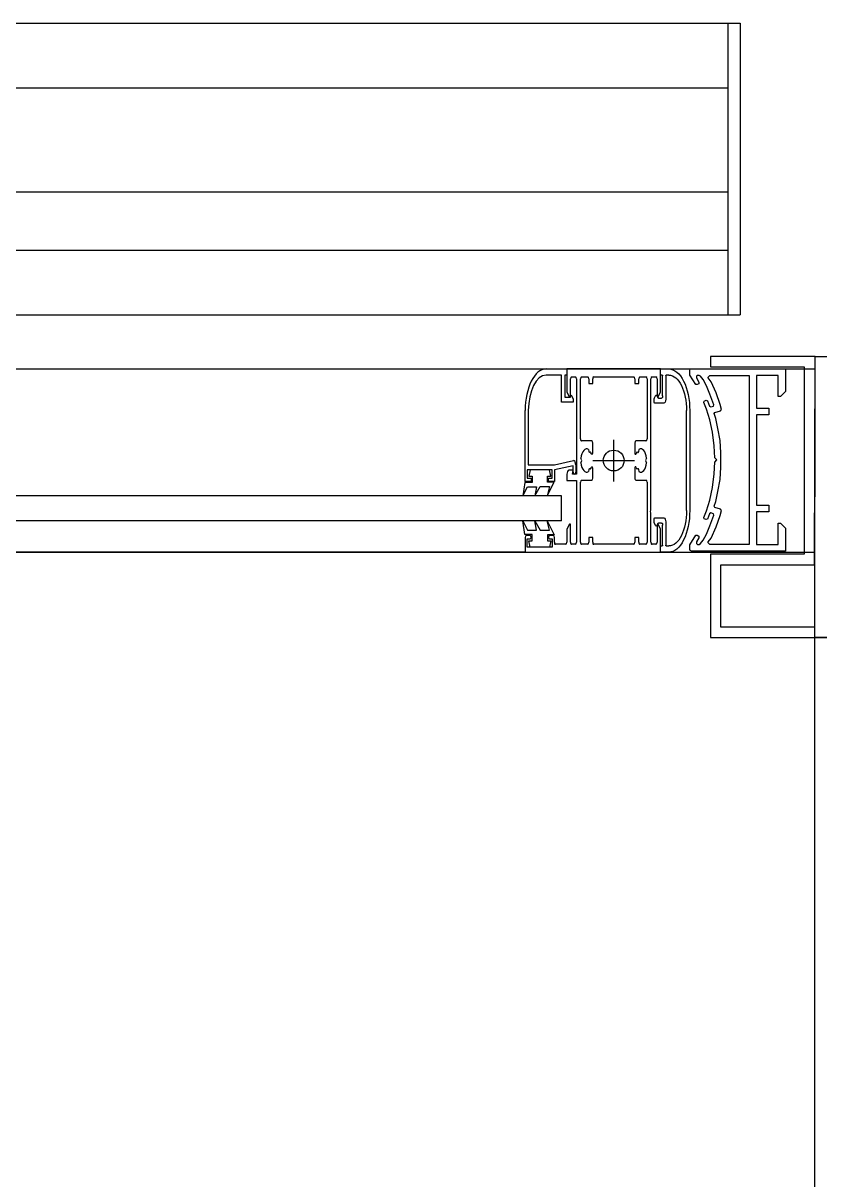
# Model space of a CAD drawing. Header units: millimetres. Extents: x 1478096 to 1808313, y 619971 to 762366.
# Drawn here: x 1620285 to 1621050, y 648525 to 649636 of the extents above; entities that cross this region are included whole.
import ezdxf

# ---------------------------------------------------------------- set-up
doc = ezdxf.new("R2010")
doc.units = ezdxf.units.MM
doc.header["$LTSCALE"] = 10
doc.layers.add('DC-ARQ-CARPINTERIAS', color=7, linetype='Continuous')
doc.layers.add('DC-ARQ-MURO SUPERBOARD', color=2, linetype='Continuous')

# ---------------------------------------------------------------- blocks, each defined once
blk = doc.blocks.new('*E4')
blk.add_lwpolyline([(0.056, 0.088), (0.056, 0.136, 0.414214), (0.016, 0.176), (0.0008, 0.176, 0.414214), (0, 0.1752), (0, 0.1708, 0.414214), (0.0008, 0.17), (0.0032, 0.17, -0.414214), (0.004, 0.1692), (0.004, 0.15, -0.414214), (0.002, 0.148), (-0.0043, 0.148, -0.198912), (-0.0048, 0.1482), (-0.0069, 0.1503, 0.414214), (-0.0097, 0.1503), (-0.0118, 0.1482, 0.198912), (-0.012, 0.1477), (-0.012, 0.1438, 0.414214), (-0.0112, 0.143), (0.006, 0.143, 0.414214), (0.01, 0.147), (0.01, 0.1692, -0.414214), (0.0108, 0.17), (0.016, 0.17, -0.414214), (0.05, 0.136), (0.05, 0.088), (0.05, 0.04, -0.414214), (0.016, 0.006), (0.0108, 0.006, -0.414214), (0.01, 0.0068), (0.01, 0.029, 0.414214), (0.006, 0.033), (-0.0112, 0.033, 0.414214), (-0.012, 0.0322), (-0.012, 0.0283, 0.198912), (-0.0118, 0.0278), (-0.0097, 0.0257, 0.414214), (-0.0069, 0.0257), (-0.0048, 0.0278, -0.198912), (-0.0043, 0.028), (0.002, 0.028, -0.414214), (0.004, 0.026), (0.004, 0.0068, -0.414214), (0.0032, 0.006), (0.0008, 0.006, 0.414214), (0, 0.0052), (0, 0.0008, 0.414214), (0.0008, 0), (0.016, 0, 0.414214), (0.056, 0.04)], format="xyb", close=True)
blk = doc.blocks.new('PUERTAS AUTO.')
at = {"layer": 'DC-ARQ-CARPINTERIAS', "ltscale": 200}
for p, q in [((1550.8755, 727.2771), (1550.9752, 727.2771)), ((1550.9752, 727.2771), (1550.9751, 727.0071)), ((1551.0755, 727.2771), (1550.9752, 727.2771)), ((1550.9752, 727.2771), (1550.9752, 727.2771)), ((1550.9752, 727.2771), (1550.9752, 727.2671)), ((1551.0755, 727.1971), (1551.0755, 727.2771)), ((1550.9752, 727.2671), (1551.0655, 727.2671)), ((1551.0655, 727.2671), (1551.0655, 727.2071)), ((1550.9755, 727.2071), (1550.9751, 727.0071)), ((1551.0655, 727.2071), (1550.9755, 727.2071)), ((1550.9757, 727.1955), (1556.5254, 727.1955)), ((1550.9855, 727.0171), (1550.9855, 727.1971)), ((1550.9855, 727.1971), (1551.0755, 727.1971)), ((1551.0033, 727.1721), (1551.0033, 727.194)), ((1551.0033, 727.194), (1551.0937, 727.194)), ((1551.0937, 727.194), (1551.095, 727.1936)), ((1551.095, 727.1936), (1551.0954, 727.1924)), ((1551.0954, 727.1924), (1551.0954, 727.188)), ((1551.1234, 727.1951), (1551.1234, 727.1731)), ((1551.2534, 727.1951), (1551.1234, 727.1951)), ((1551.2534, 727.1811), (1551.2534, 727.1951)), ((1551.2534, 727.1951), (1552.6085, 727.1951)), ((1551.0314, 727.1876), (1551.0104, 727.1876)), ((1551.0104, 727.1876), (1551.0104, 727.1673)), ((1551.0314, 727.1562), (1551.0314, 727.1876)), ((1551.0382, 727.1876), (1551.0762, 727.1876)), ((1551.0382, 727.1065), (1551.0382, 727.1876)), ((1551.0749, 727.1816), (1551.07, 727.1709)), ((1551.0778, 727.1852), (1551.0749, 727.1816)), ((1551.0762, 727.1876), (1551.0778, 727.186)), ((1551.0778, 727.186), (1551.0778, 727.1852)), ((1551.0826, 727.1836), (1551.0793, 727.1777)), ((1551.0851, 727.1868), (1551.0826, 727.1836)), ((1551.0863, 727.1876), (1551.0851, 727.1868)), ((1551.088, 727.1876), (1551.0863, 727.1876)), ((1551.0867, 727.1813), (1551.0888, 727.1852)), ((1551.0867, 727.1797), (1551.0867, 727.1813)), ((1551.0884, 727.1789), (1551.0867, 727.1797)), ((1551.0888, 727.1868), (1551.088, 727.1876)), ((1551.0888, 727.1852), (1551.0888, 727.1868)), ((1551.0954, 727.188), (1551.0896, 727.1789)), ((1551.1268, 727.1683), (1551.1268, 727.1855)), ((1551.1278, 727.1875), (1551.1316, 727.1875)), ((1551.1326, 727.1855), (1551.1326, 727.1573)), ((1551.1364, 727.1279), (1551.1364, 727.1855)), ((1551.1374, 727.1875), (1551.1434, 727.1875)), ((1551.1444, 727.1855), (1551.1444, 727.1811)), ((1551.1444, 727.1811), (1551.1482, 727.1811)), ((1551.1482, 727.1811), (1551.1482, 727.1855)), ((1551.1492, 727.1875), (1551.1876, 727.1875)), ((1551.1886, 727.1855), (1551.1886, 727.1811)), ((1551.1886, 727.1811), (1551.1924, 727.1811)), ((1551.1924, 727.1811), (1551.1924, 727.1855)), ((1551.1934, 727.1875), (1551.1994, 727.1875)), ((1551.2004, 727.1855), (1551.2004, 727.1279)), ((1551.2042, 727.1263), (1551.2042, 727.1855)), ((1551.2052, 727.1875), (1551.209, 727.1875)), ((1551.21, 727.1855), (1551.21, 727.1683)), ((1551.2134, 727.1731), (1551.2134, 727.1855)), ((1551.2144, 727.1875), (1551.2244, 727.1875)), ((1551.2254, 727.1855), (1551.2254, 727.1811)), ((1551.2274, 727.1823), (1551.2274, 727.1903)), ((1551.2274, 727.1903), (1551.2514, 727.1903)), ((1551.2302, 727.1823), (1551.2274, 727.1823)), ((1551.2287, 727.1841), (1551.2301, 727.1903)), ((1551.2321, 727.1841), (1551.2287, 727.1841)), ((1551.2301, 727.1903), (1551.2486, 727.1903)), ((1551.2301, 727.1903), (1551.2301, 727.1903)), ((1551.2321, 727.1785), (1551.2321, 727.1841)), ((1551.2487, 727.1841), (1551.2468, 727.1841)), ((1551.2468, 727.1841), (1551.2468, 727.1781)), ((1551.2486, 727.1903), (1551.25, 727.1841)), ((1551.2514, 727.1823), (1551.2486, 727.1823)), ((1551.25, 727.1841), (1551.2487, 727.1841)), ((1551.2514, 727.1903), (1551.2514, 727.1823)), ((1551.0083, 727.1673), (1551.0033, 727.1721)), ((1551.07, 727.1709), (1551.0662, 727.1598)), ((1551.076, 727.1697), (1551.0723, 727.1594)), ((1551.0793, 727.1777), (1551.076, 727.1697)), ((1551.0896, 727.1789), (1551.0884, 727.1789)), ((1551.1234, 727.1731), (1551.1258, 727.1683)), ((1551.211, 727.1683), (1551.2134, 727.1731)), ((1551.2322, 727.1651), (1551.2257, 727.1785)), ((1551.2257, 727.1785), (1551.2321, 727.1785)), ((1551.2264, 727.1791), (1551.2302, 727.1791)), ((1551.2391, 727.1741), (1551.2301, 727.1741)), ((1551.2301, 727.1741), (1551.2322, 727.1651)), ((1551.2443, 727.1651), (1551.2391, 727.1741)), ((1551.2513, 727.1738), (1551.2424, 727.1738)), ((1551.2424, 727.1738), (1551.2443, 727.1651)), ((1551.2468, 727.1781), (1551.2522, 727.1781)), ((1551.2486, 727.1791), (1551.2524, 727.1791)), ((1551.2557, 727.1651), (1551.2513, 727.1738)), ((1551.2522, 727.1781), (1551.2521, 727.1781)), ((1551.2521, 727.1781), (1551.2537, 727.1781)), ((1551.2537, 727.1781), (1551.2557, 727.1651)), ((1551.0104, 727.1673), (1551.0083, 727.1673)), ((1551.0662, 727.1598), (1551.065, 727.155)), ((1551.0723, 727.1594), (1551.0727, 727.1582)), ((1551.0727, 727.1582), (1551.0752, 727.1574)), ((1551.0752, 727.1574), (1551.0764, 727.1582)), ((1551.0764, 727.1582), (1551.0785, 727.1634)), ((1551.0785, 727.1634), (1551.0797, 727.1638)), ((1551.0818, 727.1618), (1551.0793, 727.1554)), ((1551.0797, 727.1638), (1551.0814, 727.163)), ((1551.0814, 727.163), (1551.0818, 727.1618)), ((1551.1258, 727.1683), (1551.1268, 727.1683)), ((1551.1326, 727.1573), (1551.1332, 727.1561)), ((1551.21, 727.1683), (1551.211, 727.1683)), ((1551.2185, 727.1651), (1551.2185, 727.1411)), ((1551.2185, 727.1651), (1552.6419, 727.1651)), ((1551.0194, 727.1498), (1551.0194, 727.1562)), ((1551.0194, 727.1562), (1551.0314, 727.1562)), ((1551.0314, 727.1498), (1551.0194, 727.1498)), ((1551.0314, 727.1065), (1551.0314, 727.1498)), ((1551.065, 727.155), (1551.0658, 727.1538)), ((1551.0658, 727.1538), (1551.0712, 727.1522)), ((1551.0704, 727.1463), (1551.0683, 727.1367)), ((1551.072, 727.151), (1551.0704, 727.1463)), ((1551.0712, 727.1522), (1551.072, 727.151)), ((1551.0793, 727.1554), (1551.076, 727.1451)), ((1551.1332, 727.1561), (1551.1326, 727.1549)), ((1551.1326, 727.1549), (1551.1326, 727.1203)), ((1551.0683, 727.1367), (1551.0662, 727.1252)), ((1551.076, 727.1451), (1551.0735, 727.1331)), ((1551.2185, 727.1411), (1552.6419, 727.1411)), ((1551.2322, 727.1411), (1551.2257, 727.1277)), ((1551.2301, 727.1321), (1551.2322, 727.1411)), ((1551.2443, 727.1411), (1551.2391, 727.1321)), ((1551.2424, 727.1324), (1551.2443, 727.1411)), ((1551.2557, 727.1411), (1551.2513, 727.1324)), ((1551.2537, 727.1281), (1551.2557, 727.1411)), ((1551.0662, 727.1252), (1551.0654, 727.1133)), ((1551.0735, 727.1331), (1551.0719, 727.12)), ((1551.1472, 727.1259), (1551.1374, 727.1259)), ((1551.1684, 727.1271), (1551.1684, 727.0871)), ((1551.1994, 727.1259), (1551.1896, 727.1259)), ((1551.2134, 727.1263), (1551.2042, 727.1263)), ((1551.2134, 727.1203), (1551.2134, 727.1263)), ((1551.2254, 727.1161), (1551.2254, 727.1271)), ((1551.2254, 727.1271), (1551.231, 727.1271)), ((1551.2257, 727.1277), (1551.2321, 727.1277)), ((1551.2391, 727.1321), (1551.2301, 727.1321)), ((1551.231, 727.1271), (1551.231, 727.1239)), ((1551.2321, 727.1277), (1551.2321, 727.1221)), ((1551.2513, 727.1324), (1551.2424, 727.1324)), ((1551.2468, 727.1281), (1551.2522, 727.1281)), ((1551.2468, 727.1221), (1551.2468, 727.1281)), ((1551.2478, 727.1271), (1551.2534, 727.1271)), ((1551.2478, 727.1239), (1551.2478, 727.1271)), ((1551.2522, 727.1281), (1551.2521, 727.1281)), ((1551.2521, 727.1281), (1551.2537, 727.1281)), ((1551.2534, 727.1271), (1551.2534, 727.0591)), ((1551.0654, 727.1133), (1551.0654, 727.1065)), ((1551.0719, 727.12), (1551.0714, 727.1085)), ((1551.1326, 727.1203), (1551.1326, 727.0287)), ((1551.1441, 727.1177), (1551.1444, 727.1158)), ((1551.1451, 727.1149), (1551.1461, 727.1155)), ((1551.1482, 727.1145), (1551.1482, 727.1239)), ((1551.1886, 727.1239), (1551.1886, 727.1145)), ((1551.1907, 727.1155), (1551.1916, 727.1149)), ((1551.1924, 727.1158), (1551.1926, 727.1177)), ((1551.2042, 727.1203), (1551.208, 727.1203)), ((1551.2042, 727.0287), (1551.2042, 727.1203)), ((1551.2049, 727.1111), (1551.2049, 727.1181)), ((1551.2059, 727.1201), (1551.2064, 727.1201)), ((1551.208, 727.1203), (1551.2074, 727.1163)), ((1551.2074, 727.1181), (1551.2074, 727.1122)), ((1551.2074, 727.1163), (1551.2114, 727.1163)), ((1551.2074, 727.1122), (1551.2254, 727.1161)), ((1551.2274, 727.1239), (1551.2274, 727.1159)), ((1551.231, 727.1239), (1551.2274, 727.1239)), ((1551.2274, 727.1159), (1551.2514, 727.1159)), ((1551.2321, 727.1221), (1551.2287, 727.1221)), ((1551.2287, 727.1221), (1551.2301, 727.1159)), ((1551.2301, 727.1159), (1551.2486, 727.1159)), ((1551.2301, 727.1159), (1551.2301, 727.1159)), ((1551.2487, 727.1221), (1551.2468, 727.1221)), ((1551.2514, 727.1239), (1551.2478, 727.1239)), ((1551.2486, 727.1159), (1551.25, 727.1221)), ((1551.25, 727.1221), (1551.2487, 727.1221)), ((1551.2514, 727.1159), (1551.2514, 727.1239)), ((1551.0314, 727.0632), (1551.0314, 727.1065)), ((1551.0382, 727.0254), (1551.0382, 727.1065)), ((1551.0654, 727.1065), (1551.0654, 727.0997)), ((1551.0714, 727.1085), (1551.0694, 727.1065)), ((1551.0694, 727.1065), (1551.0714, 727.1045)), ((1551.0714, 727.1045), (1551.0719, 727.093)), ((1551.1376, 727.1079), (1551.1369, 727.1094)), ((1551.1369, 727.1048), (1551.1376, 727.1062)), ((1551.1884, 727.1071), (1551.1484, 727.1071)), ((1551.1999, 727.1094), (1551.1992, 727.1079)), ((1551.1992, 727.1062), (1551.1999, 727.1048)), ((1551.2254, 727.1111), (1551.2071, 727.1071)), ((1551.2504, 727.1111), (1551.2254, 727.1111)), ((1551.2504, 727.0591), (1551.2504, 727.1111)), ((1551.0654, 727.0997), (1551.0662, 727.0878)), ((1551.0719, 727.093), (1551.0735, 727.0799)), ((1551.1444, 727.0984), (1551.1441, 727.0965)), ((1551.1461, 727.0987), (1551.1451, 727.0992)), ((1551.1482, 727.0903), (1551.1482, 727.0997)), ((1551.1886, 727.0997), (1551.1886, 727.0903)), ((1551.1916, 727.0992), (1551.1907, 727.0987)), ((1551.1926, 727.0965), (1551.1924, 727.0984)), ((1551.0662, 727.0878), (1551.0683, 727.0763)), ((1551.0735, 727.0799), (1551.076, 727.0679)), ((1551.1364, 727.0287), (1551.1364, 727.0863)), ((1551.1374, 727.0883), (1551.1472, 727.0883)), ((1551.1896, 727.0883), (1551.1994, 727.0883)), ((1551.2004, 727.0863), (1551.2004, 727.0287)), ((1551.0683, 727.0763), (1551.0704, 727.0667)), ((1551.0194, 727.0568), (1551.0194, 727.0632)), ((1551.0194, 727.0632), (1551.0314, 727.0632)), ((1551.0658, 727.0592), (1551.065, 727.058)), ((1551.065, 727.058), (1551.0662, 727.0532)), ((1551.0712, 727.0608), (1551.0658, 727.0592)), ((1551.0704, 727.0667), (1551.072, 727.062)), ((1551.072, 727.062), (1551.0712, 727.0608)), ((1551.076, 727.0679), (1551.0793, 727.0576)), ((1551.0793, 727.0576), (1551.0818, 727.0512)), ((1551.0314, 727.0568), (1551.0194, 727.0568)), ((1551.0314, 727.0254), (1551.0314, 727.0568)), ((1551.0662, 727.0532), (1551.07, 727.0421)), ((1551.0727, 727.0548), (1551.0723, 727.0536)), ((1551.0723, 727.0536), (1551.076, 727.0433)), ((1551.0752, 727.0556), (1551.0727, 727.0548)), ((1551.0764, 727.0548), (1551.0752, 727.0556)), ((1551.0785, 727.0496), (1551.0764, 727.0548)), ((1551.0797, 727.0492), (1551.0785, 727.0496)), ((1551.0814, 727.05), (1551.0797, 727.0492)), ((1551.0818, 727.0512), (1551.0814, 727.05)), ((1551.2074, 727.0511), (1551.2184, 727.0511)), ((1551.2074, 727.0481), (1551.2074, 727.0511)), ((1551.2094, 727.0441), (1551.2074, 727.0481)), ((1551.2104, 727.0463), (1551.2094, 727.0441)), ((1551.211, 727.0463), (1551.21, 727.0463)), ((1551.21, 727.0463), (1551.21, 727.0287)), ((1551.2154, 727.0463), (1551.2104, 727.0463)), ((1551.2134, 727.0415), (1551.211, 727.0463)), ((1551.2154, 727.0251), (1551.2154, 727.0463)), ((1551.2184, 727.0511), (1551.2184, 727.0251)), ((1551.0033, 727.0409), (1551.0083, 727.0457)), ((1551.0033, 727.019), (1551.0033, 727.0409)), ((1551.0083, 727.0457), (1551.0104, 727.0457)), ((1551.0104, 727.0457), (1551.0104, 727.0254)), ((1551.07, 727.0421), (1551.0749, 727.0314)), ((1551.076, 727.0433), (1551.0793, 727.0353)), ((1551.0793, 727.0353), (1551.0826, 727.0294)), ((1551.1258, 727.0459), (1551.1234, 727.0411)), ((1551.1234, 727.0411), (1551.1234, 727.0191)), ((1551.1268, 727.0459), (1551.1258, 727.0459)), ((1551.1268, 727.0287), (1551.1268, 727.0459)), ((1551.2134, 727.0191), (1551.2134, 727.0415)), ((1551.0104, 727.0254), (1551.0314, 727.0254)), ((1551.0762, 727.0254), (1551.0382, 727.0254)), ((1551.0749, 727.0314), (1551.0778, 727.0278)), ((1551.0778, 727.027), (1551.0762, 727.0254)), ((1551.0778, 727.0278), (1551.0778, 727.027)), ((1551.0826, 727.0294), (1551.0851, 727.0262)), ((1551.0851, 727.0262), (1551.0863, 727.0254)), ((1551.0863, 727.0254), (1551.088, 727.0254)), ((1551.0867, 727.0333), (1551.0884, 727.0341)), ((1551.0867, 727.0317), (1551.0867, 727.0333)), ((1551.0888, 727.0278), (1551.0867, 727.0317)), ((1551.088, 727.0254), (1551.0888, 727.0262)), ((1551.0884, 727.0341), (1551.0896, 727.0341)), ((1551.0888, 727.0262), (1551.0888, 727.0278)), ((1551.0896, 727.0341), (1551.0954, 727.025)), ((1551.0954, 727.025), (1551.0954, 727.0206)), ((1551.1316, 727.0267), (1551.1278, 727.0267)), ((1551.1434, 727.0267), (1551.1374, 727.0267)), ((1551.1482, 727.0331), (1551.1444, 727.0331)), ((1551.1444, 727.0331), (1551.1444, 727.0287)), ((1551.1482, 727.0287), (1551.1482, 727.0331)), ((1551.1876, 727.0267), (1551.1492, 727.0267)), ((1551.1924, 727.0331), (1551.1886, 727.0331)), ((1551.1886, 727.0331), (1551.1886, 727.0287)), ((1551.1924, 727.0287), (1551.1924, 727.0331)), ((1551.1994, 727.0267), (1551.1934, 727.0267)), ((1551.209, 727.0267), (1551.2052, 727.0267)), ((1551.2134, 727.0191), (1551.2134, 727.0251)), ((1551.2134, 727.0251), (1551.2154, 727.0251)), ((1551.2184, 727.0251), (1551.2334, 727.0251)), ((1550.9757, 727.0195), (1556.5254, 727.0195)), ((1551.0755, 727.0171), (1550.9855, 727.0171)), ((1551.0937, 727.019), (1551.0033, 727.019)), ((1551.0755, 727.0071), (1551.0755, 727.0171)), ((1551.095, 727.0194), (1551.0937, 727.019)), ((1551.0954, 727.0206), (1551.095, 727.0194)), ((1551.1234, 727.0191), (1551.2134, 727.0191)), ((1551.2334, 727.0191), (1551.2134, 727.0191)), ((1552.6285, 727.0191), (1551.2334, 727.0191)), ((1550.9751, 727.0071), (1550.8755, 727.0071)), ((1550.9751, 727.0071), (1551.0755, 727.0071)), ((1550.9751, 727.0071), (1550.9751, 727.0071)), ((1550.9751, 727.0071), (1550.9751, 727.0071)), ((1551.0469, 726.6871), (1551.0469, 726.9671)), ((1552.7938, 726.9671), (1551.0469, 726.9671)), ((1551.0589, 726.6871), (1551.0589, 726.9671)), ((1552.8005, 726.9051), (1551.0589, 726.9051)), ((1552.8005, 726.8491), (1551.0589, 726.8491)), ((1552.8005, 726.7491), (1551.0589, 726.7491)), ((1552.8005, 726.6871), (1551.0469, 726.6871))]:
    blk.add_line(p, q, dxfattribs=at)
blk.add_circle((1551.1684, 727.1071, 0), 0.01, dxfattribs=at)
for centre, major_axis, start_param, end_param in [((1551.1278, 727.1855, 0), (0, -0.002), 3.141593, 4.712389), ((1551.1316, 727.1855, 0), (0, -0.002), 1.570796, 3.141593), ((1551.1374, 727.1855, 0), (0, -0.002), 3.141593, 4.712389), ((1551.1434, 727.1855, 0), (0, -0.002), 1.570796, 3.141593), ((1551.1492, 727.1855, 0), (0, -0.002), 3.141593, 4.712389), ((1551.1876, 727.1855, 0), (0, -0.002), 1.570796, 3.141593), ((1551.1934, 727.1855, 0), (0, -0.002), 3.141593, 4.712389), ((1551.1994, 727.1855, 0), (0, -0.002), 1.570796, 3.141593), ((1551.2052, 727.1855, 0), (0, -0.002), 3.141593, 4.712389), ((1551.209, 727.1855, 0), (0, -0.002), 1.570796, 3.141593), ((1551.2144, 727.1855, 0), (0, -0.002), 3.141593, 4.712389), ((1551.2244, 727.1855, 0), (0, -0.002), 1.570796, 3.141593), ((1551.2264, 727.1811, 0), (0, -0.002), -1.570796, 0), ((1551.2302, 727.1807, 0), (0, 0.0016), 3.141593, 6.283185), ((1551.2486, 727.1807, 0), (0, -0.0016), 3.141593, 6.283185), ((1551.2524, 727.1811, 0), (0, -0.002), 0, 1.570796), ((1551.1374, 727.1279, 0), (0, -0.002), -1.570796, 0), ((1551.1472, 727.1239, 0), (0, -0.002), 1.570796, 3.141593), ((1551.1896, 727.1239, 0), (0, -0.002), 3.141593, 4.712389), ((1551.1994, 727.1279, 0), (0, -0.002), 0, 1.570796), ((1551.1424, 727.1071, 0), (0, -0.0112), 2.821679, 4.508704), ((1551.145, 727.1161, 0), (0, -0.0012), -1.308997, 0.261799), ((1551.1424, 727.1071, 0), (0, -0.0112), 2.19857, 2.414309), ((1551.1475, 727.1145, 0), (0, -0.0014), -0.943023, 1.570796), ((1551.1893, 727.1145, 0), (0, -0.0014), -1.570796, 0.943023), ((1551.1944, 727.1071, 0), (0, -0.0112), 3.868876, 4.084616), ((1551.1918, 727.1161, 0), (0, -0.0012), -0.261799, 1.308997), ((1551.1944, 727.1071, 0), (0, -0.0112), 1.774481, 3.461507), ((1551.2059, 727.1181, 0), (0, -0.002), 3.141593, 4.712389), ((1551.2064, 727.1181, 0), (0, -0.002), 1.570796, 3.141593), ((1551.2114, 727.1203, 0), (0, -0.004), 0, 1.570796), ((1551.1424, 727.1071, 0), (0, -0.0112), -1.367112, 0.319914), ((1551.1372, 727.1071, 0), (0, -0.0012), 0.785398, 2.356194), ((1551.1944, 727.1071, 0), (0, -0.0112), -0.319914, 1.367112), ((1551.1996, 727.1071, 0), (0, -0.0012), 3.926991, 5.497787), ((1551.2069, 727.1111, 0), (0, -0.004), -1.570796, 0.10832), ((1551.145, 727.0981, 0), (0, -0.0012), 2.879793, 4.45059), ((1551.1424, 727.1071, 0), (0, -0.0112), 0.727284, 0.943023), ((1551.1475, 727.0997, 0), (0, -0.0014), 1.570796, 4.084616), ((1551.1893, 727.0997, 0), (0, -0.0014), 2.19857, 4.712389), ((1551.1944, 727.1071, 0), (0, -0.0112), -0.943023, -0.727284), ((1551.1918, 727.0981, 0), (0, -0.0012), 1.832596, 3.403392), ((1551.1374, 727.0863, 0), (0, -0.002), 3.141593, 4.712389), ((1551.1472, 727.0903, 0), (0, -0.002), 0, 1.570796), ((1551.1896, 727.0903, 0), (0, -0.002), 4.712389, 6.283185), ((1551.1994, 727.0863, 0), (0, -0.002), 1.570796, 3.141593), ((1551.2334, 727.0591, 0), (0, -0.04), 0, 1.570796), ((1551.2334, 727.0591, 0), (0, -0.034), 0, 1.570796), ((1551.1278, 727.0287, 0), (0, -0.002), -1.570796, 0), ((1551.1316, 727.0287, 0), (0, -0.002), 0, 1.570796), ((1551.1374, 727.0287, 0), (0, -0.002), -1.570796, 0), ((1551.1434, 727.0287, 0), (0, -0.002), 0, 1.570796), ((1551.1492, 727.0287, 0), (0, -0.002), -1.570796, 0), ((1551.1876, 727.0287, 0), (0, -0.002), 0, 1.570796), ((1551.1934, 727.0287, 0), (0, -0.002), -1.570796, 0), ((1551.1994, 727.0287, 0), (0, -0.002), 0, 1.570796), ((1551.2052, 727.0287, 0), (0, -0.002), -1.570796, 0), ((1551.209, 727.0287, 0), (0, -0.002), 0, 1.570796)]:
    blk.add_ellipse(centre, major_axis=major_axis, ratio=0.5, start_param=start_param, end_param=end_param, dxfattribs=at)
at = {"layer": 'DC-ARQ-CARPINTERIAS', "ltscale": 200, "xscale": -0.5}
blk.add_blockref('*E4', (1551.1234, 727.0191, 0), dxfattribs=at)

msp = doc.modelspace()

# ---------------------------------------------------------------- linework, layer by layer
at = {"layer": 'DC-ARQ-MURO SUPERBOARD'}
for q in [(1621044.62, 645796.027), (1621054.62, 649046.027), (1621244.62, 649046.027)]:
    msp.add_line((1621044.62, 649046.027), q, dxfattribs=at)

# ---------------------------------------------------------------- block references
at = {"layer": 'DC-ARQ-CARPINTERIAS', "xscale": 1000, "yscale": 1000, "zscale": 1000, "rotation": 180}
msp.add_blockref('PUERTAS AUTO.', (3172020.149, 1376323.114), dxfattribs=at)

doc.saveas('drawing.dxf')
